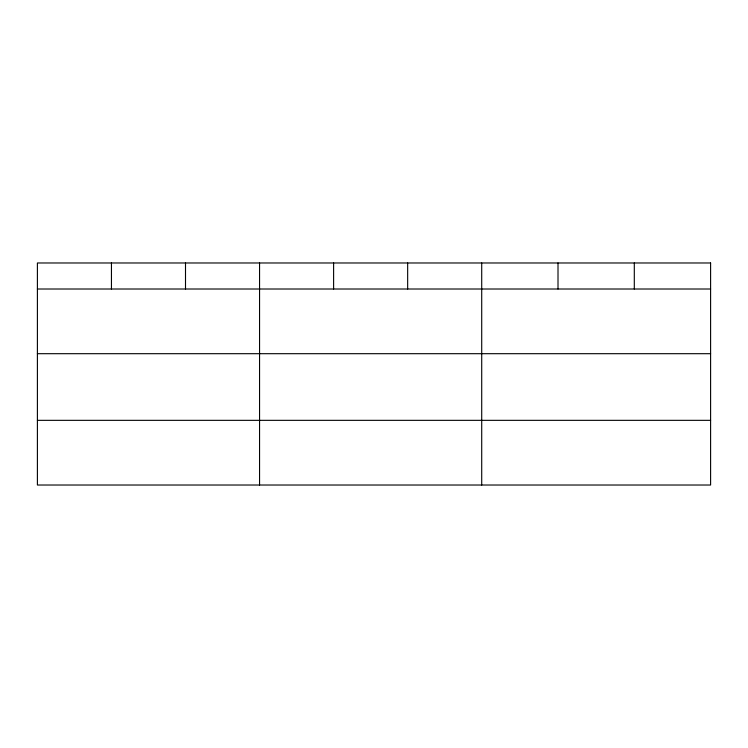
<?xml version="1.0" encoding="UTF-8"?>
<svg xmlns="http://www.w3.org/2000/svg" width="748" height="748" viewBox="0 0 748 748"><rect width="100%" height="100%" fill="white"/><g stroke="black" fill="none" stroke-linecap="round" stroke-linejoin="round"><path stroke-width="1.12" d="M37.4 289.009L710.6 289.009M37.4 353.692L710.6 353.692M37.4 420.339L710.6 420.339M634.304 262.978L634.304 289.009M558.008 262.978L558.008 289.009M481.712 262.978L481.712 485.022M407.66 262.978L407.66 289.009M333.608 262.978L333.608 289.009M259.556 262.978L259.556 485.022M185.504 262.978L185.504 289.009M111.452 262.978L111.452 289.009M710.6 262.978L37.4 262.978L37.4 485.022L710.6 485.022L710.6 262.978"/></g></svg>
